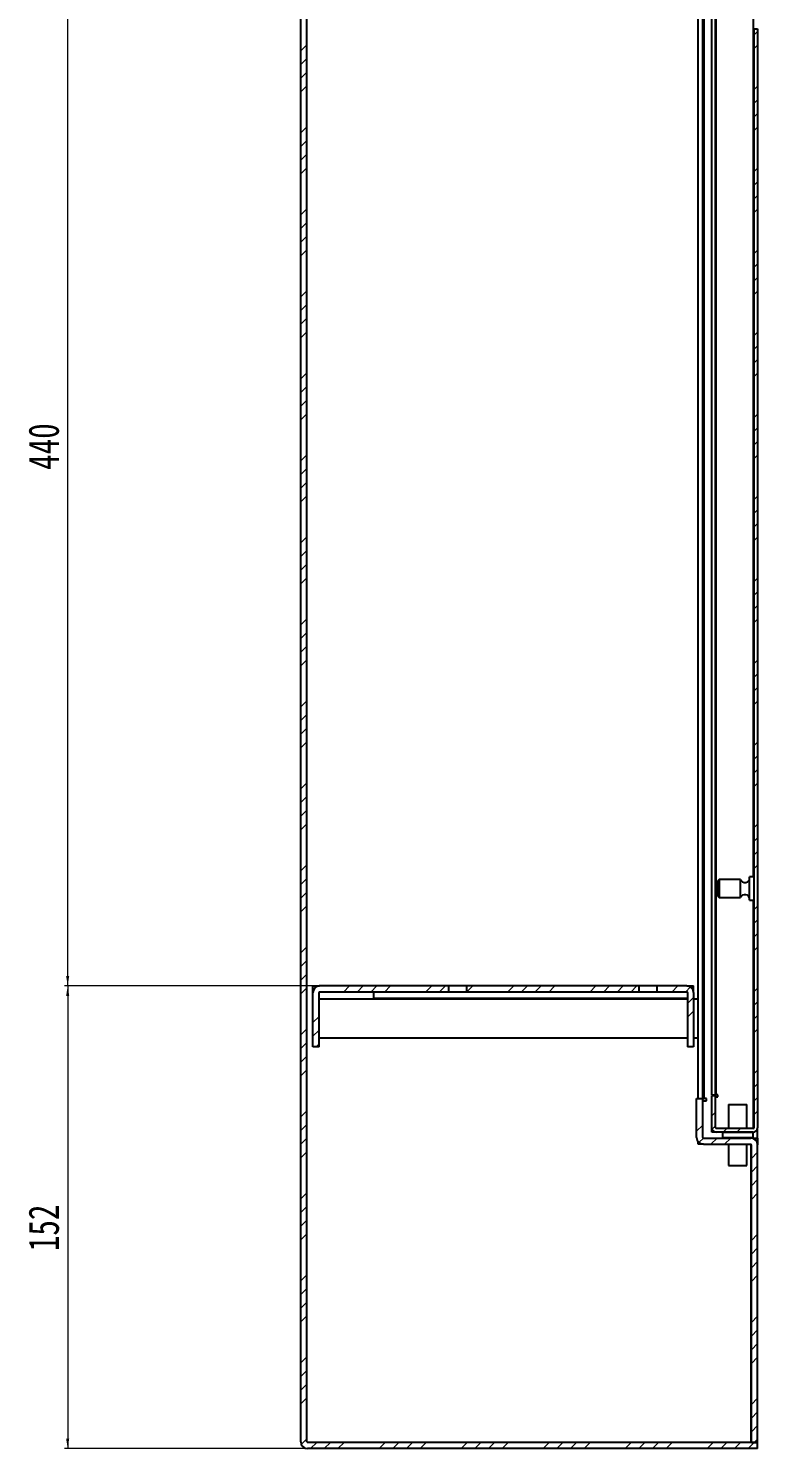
# Model space of a CAD drawing. Header units: millimetres. Extents: x -1281 to 3780, y -2005 to 2969.
# Drawn here: x 3248.2 to 3487.6, y -543.1 to -76.5 of the extents above; entities that cross this region are included whole.
import ezdxf

# ---------------------------------------------------------------- set-up
doc = ezdxf.new("R2010")
doc.units = ezdxf.units.MM
doc.styles.add('SLDTEXTSTYLE0', font='TXT', dxfattribs={"width": 0.75})
doc.dimstyles.new('SLDDIMSTYLE0', dxfattribs={"dimtxt": 10, "dimasz": 3.302, "dimexe": 0, "dimexo": 0.0625, "dimgap": 2.5, "dimtad": 1, "dimdec": 3, "dimrnd": 1e-09, "dimzin": 12, "dimdsep": 46, "dimtxsty": 'SLDTEXTSTYLE0', "dimsah": 1, "dimcen": 0.09, "dimadec": 0, "dimazin": 3, "dimtfac": 1, "dimtdec": 3, "dimtofl": 0, "dimtmove": 0, "dimatfit": 3, "dimfxl": 1, "dimfrac": 2, "dimtolj": 1, "dimtzin": 12, "dimarcsym": 0})

# ---------------------------------------------------------------- blocks, each defined once
blk = doc.blocks.new('_D_12')
at = {"color": 7, "linetype": 'Continuous', "lineweight": 18, "transparency": 16777216}
for p, q in [((3342.83, -391.08), (3260.11, -391.08)), ((3261.11, -391.08), (3261.11, -543.08)), ((3338.83, -543.08), (3260.11, -543.08))]:
    blk.add_line(p, q, dxfattribs=at)
for points in [[(3261.11, -391.08), (3260.6, -394.38), (3261.62, -394.38)], [(3261.11, -543.08), (3261.62, -539.78), (3260.6, -539.78)]]:
    blk.add_solid(points, dxfattribs=at)
at = {"color": 7, "linetype": 'Continuous', "lineweight": 18, "transparency": 16777216, "insert": (3248.22, -478.22), "char_height": 10, "attachment_point": 1, "rotation": 90, "style": 'SLDTEXTSTYLE0'}
blk.add_mtext('152', dxfattribs=at)
blk = doc.blocks.new('_D_13')
at = {"color": 7, "linetype": 'Continuous', "lineweight": 18, "transparency": 16777216}
for p, q in [((3341.83, 48.92), (3260.11, 48.92)), ((3261.11, -391.08), (3261.11, 48.92)), ((3342.83, -391.08), (3260.11, -391.08))]:
    blk.add_line(p, q, dxfattribs=at)
for points in [[(3261.11, 48.92), (3260.6, 45.62), (3261.62, 45.62)], [(3261.11, -391.08), (3261.62, -387.78), (3260.6, -387.78)]]:
    blk.add_solid(points, dxfattribs=at)
at = {"color": 7, "linetype": 'Continuous', "lineweight": 18, "transparency": 16777216, "insert": (3248.22, -221.54), "char_height": 10, "attachment_point": 1, "rotation": 90, "style": 'SLDTEXTSTYLE0'}
blk.add_mtext('440', dxfattribs=at)

msp = doc.modelspace()

# ---------------------------------------------------------------- hatches: boundary and pattern name
at = {"linetype": 'Continuous', "lineweight": 18}
h = msp.add_hatch(dxfattribs=at)
h.set_pattern_fill('ANSI34', angle=3e-322, style=0)
edge = h.paths.add_edge_path(flags=0)
edge.add_line((3339.8323, -543.078), (3487.6323, -543.078))
edge.add_line((3487.6323, -543.078), (3487.6323, -541.078))
edge.add_line((3487.6323, -541.078), (3339.8323, -541.078))
edge.add_arc((3339.8323, -540.878), 0.2, 180, 270, ccw=False)
edge.add_line((3339.6323, -540.878), (3339.6323, 341.722))
edge.add_arc((3339.8323, 341.722), 0.2, 90, 180, ccw=False)
edge.add_line((3339.8323, 341.922), (3355.4323, 341.922))
edge.add_arc((3355.4323, 344.122), 2.2, 270, 360)
edge.add_line((3357.6323, 344.122), (3357.6323, 359.122))
edge.add_line((3357.6323, 359.122), (3355.6323, 359.122))
edge.add_line((3355.6323, 359.122), (3355.6323, 344.122))
edge.add_arc((3355.4323, 344.122), 0.2, 270, 360, ccw=False)
edge.add_line((3355.4323, 343.922), (3339.8323, 343.922))
edge.add_arc((3339.8323, 341.722), 2.2, 90, 180)
edge.add_line((3337.6323, 341.722), (3337.6323, -540.878))
edge.add_arc((3339.8323, -540.878), 2.2, 180, 270)
h = msp.add_hatch(dxfattribs=at)
h.set_pattern_fill('ANSI34', angle=3e-322, style=0)
edge = h.paths.add_edge_path(flags=0)
edge.add_line((3473.8323, -427.078), (3472.6323, -427.078))
edge.add_line((3472.6323, -427.078), (3472.6323, -437.678))
edge.add_arc((3474.0323, -437.678), 1.4, 180, 270)
edge.add_line((3474.0323, -439.078), (3486.2323, -439.078))
edge.add_arc((3486.2323, -437.678), 1.4, 270, 360)
edge.add_line((3487.6323, -437.678), (3487.6323, -76.6177))
edge.add_line((3487.6323, -76.6177), (3486.4323, -76.6177))
edge.add_line((3486.4323, -76.6177), (3486.4323, -437.678))
edge.add_arc((3486.2323, -437.678), 0.2, 270, 360, ccw=False)
edge.add_line((3486.2323, -437.878), (3474.0323, -437.878))
edge.add_arc((3474.0323, -437.678), 0.2, 180, 270, ccw=False)
edge.add_line((3473.8323, -437.678), (3473.8323, -427.078))
h = msp.add_hatch(dxfattribs=at)
h.set_pattern_fill('ANSI34', style=0)
edge = h.paths.add_edge_path(flags=0)
edge.add_line((3341.6323, -411.078), (3343.6323, -411.078))
edge.add_line((3343.6323, -411.078), (3343.6323, -393.278))
edge.add_arc((3343.8323, -393.278), 0.2, 90, 180, ccw=False)
edge.add_line((3343.8323, -393.078), (3386.1323, -393.078))
edge.add_line((3386.1323, -393.078), (3386.1323, -391.078))
edge.add_line((3386.1323, -391.078), (3343.8323, -391.078))
edge.add_arc((3343.8323, -393.278), 2.2, 90, 180)
edge.add_line((3341.6323, -393.278), (3341.6323, -411.078))
h = msp.add_hatch(dxfattribs=at)
h.set_pattern_fill('ANSI34', style=0)
h.paths.add_polyline_path([(3448.6323, -393.078), (3448.6323, -391.078), (3392.1323, -391.078), (3392.1323, -393.078)], flags=0)
h = msp.add_hatch(dxfattribs=at)
h.set_pattern_fill('ANSI34', style=0)
edge = h.paths.add_edge_path(flags=0)
edge.add_line((3464.6323, -411.078), (3466.6323, -411.078))
edge.add_line((3466.6323, -411.078), (3466.6323, -393.278))
edge.add_arc((3464.4323, -393.278), 2.2, 0, 90)
edge.add_line((3464.4323, -391.078), (3454.6323, -391.078))
edge.add_line((3454.6323, -391.078), (3454.6323, -393.078))
edge.add_line((3454.6323, -393.078), (3464.4323, -393.078))
edge.add_arc((3464.4323, -393.278), 0.2, 0, 90, ccw=False)
edge.add_line((3464.6323, -393.278), (3464.6323, -411.078))
h = msp.add_hatch(dxfattribs=at)
h.set_pattern_fill('ANSI34', angle=3e-322, style=0)
edge = h.paths.add_edge_path(flags=0)
edge.add_line((3485.6323, -443.278), (3485.6323, -541.078))
edge.add_line((3485.6323, -541.078), (3487.6323, -541.078))
edge.add_line((3487.6323, -541.078), (3487.6323, -443.278))
edge.add_arc((3485.4323, -443.278), 2.2, 0, 90)
edge.add_line((3485.4323, -441.078), (3469.8323, -441.078))
edge.add_arc((3469.8323, -440.878), 0.2, 180, 270, ccw=False)
edge.add_line((3469.6323, -440.878), (3469.6323, -428.078))
edge.add_line((3469.6323, -428.078), (3467.6323, -428.078))
edge.add_line((3467.6323, -428.078), (3467.6323, -440.878))
edge.add_arc((3469.8323, -440.878), 2.2, 180, 270)
edge.add_line((3469.8323, -443.078), (3485.4323, -443.078))
edge.add_arc((3485.4323, -443.278), 0.2, 0, 90, ccw=False)

# ---------------------------------------------------------------- linework, layer by layer
at = {"color": 7, "linetype": 'Continuous'}
for p, q in [((3337.6323, -540.8781), (3337.6323, 341.722)), ((3339.6323, -540.8781), (3339.6323, 341.722)), ((3468.1323, -428.078), (3468.1323, 34.922)), ((3469.6323, -428.078), (3469.6323, 34.922)), ((3470.1323, -428.078), (3470.1323, 34.922)), ((3472.6323, -426.878), (3472.6323, 33.722)), ((3473.8323, -426.878), (3473.8323, 33.722)), ((3474.0323, -426.878), (3474.0323, 33.722)), ((3486.4323, -76.6177), (3487.6323, -76.6177)), ((3486.4323, -76.6177), (3486.4323, -437.678)), ((3487.6323, -76.6177), (3487.6323, -437.678)), ((3475.0037, -356.078), (3474.4323, -356.6495)), ((3474.4323, -361.3214), (3474.4323, -356.6495)), ((3482.0323, -356.078), (3475.0037, -356.078)), ((3475.0037, -356.078), (3475.0037, -361.8492)), ((3482.0323, -362.0781), (3482.0323, -356.078)), ((3486.4323, -355.238), (3485.0323, -355.238)), ((3485.0323, -362.918), (3485.0323, -355.238)), ((3474.4323, -361.3214), (3474.4323, -361.5066)), ((3474.4323, -361.5066), (3475.0037, -362.0781)), ((3475.0037, -361.8492), (3475.0037, -362.0781)), ((3475.0037, -362.0781), (3482.0323, -362.0781)), ((3485.0323, -362.918), (3486.4323, -362.918)), ((3341.6323, -393.078), (3341.6323, -391.078)), ((3341.6323, -391.078), (3343.8323, -391.078)), ((3386.1323, -391.078), (3343.8323, -391.078)), ((3386.1323, -391.078), (3386.1323, -393.078)), ((3392.1323, -391.078), (3386.1323, -391.078)), ((3392.1323, -393.078), (3392.1323, -391.078)), ((3448.6323, -391.078), (3392.1323, -391.078)), ((3448.6323, -391.078), (3448.6323, -393.078)), ((3454.6323, -391.078), (3448.6323, -391.078)), ((3454.6323, -393.078), (3454.6323, -391.078)), ((3464.4323, -391.078), (3454.6323, -391.078)), ((3464.4323, -391.078), (3466.6323, -391.078)), ((3466.6323, -393.078), (3466.6323, -391.078)), ((3341.6323, -393.078), (3341.6414, -393.078)), ((3341.6323, -411.078), (3341.6323, -393.2781)), ((3343.6323, -411.078), (3343.6323, -393.2781)), ((3343.6323, -395.278), (3361.6323, -395.278)), ((3386.1323, -393.078), (3343.8323, -393.078)), ((3361.6323, -395.0781), (3361.6323, -393.078)), ((3361.6323, -395.0781), (3464.6323, -395.0781)), ((3361.6323, -395.0781), (3361.6323, -395.278)), ((3392.1323, -393.078), (3386.1323, -393.078)), ((3448.6323, -393.078), (3392.1323, -393.078)), ((3454.6323, -393.078), (3448.6323, -393.078)), ((3464.4323, -393.078), (3454.6323, -393.078)), ((3464.6323, -393.2781), (3464.6323, -411.078)), ((3466.6232, -393.078), (3466.6323, -393.078)), ((3466.6323, -393.2781), (3466.6323, -411.078)), ((3466.6323, -395.278), (3468.1323, -395.278)), ((3343.6323, -408.078), (3464.6323, -408.078)), ((3466.6323, -408.078), (3468.1323, -408.078)), ((3343.6323, -411.078), (3341.6323, -411.078)), ((3466.6323, -411.078), (3464.6323, -411.078)), ((3467.6323, -428.078), (3469.6323, -428.078)), ((3467.6323, -440.878), (3467.6323, -428.078)), ((3469.6323, -440.878), (3469.6323, -428.078)), ((3469.6323, -428.078), (3470.1323, -428.078)), ((3469.6323, -428.8281), (3470.8823, -428.8281)), ((3470.8823, -428.078), (3470.1323, -428.078)), ((3470.8823, -428.8281), (3470.8823, -428.078)), ((3472.6323, -426.878), (3473.8323, -426.878)), ((3472.6323, -437.678), (3472.6323, -427.0781)), ((3472.6323, -427.0781), (3473.8323, -427.0781)), ((3473.8323, -426.878), (3474.0323, -426.878)), ((3473.8323, -437.678), (3473.8323, -427.0781)), ((3473.8323, -427.478), (3474.6323, -427.478)), ((3474.6323, -426.878), (3474.0323, -426.878)), ((3474.6323, -427.478), (3474.6323, -426.878)), ((3478.1323, -430.078), (3478.1323, -437.878)), ((3478.1323, -430.078), (3484.1323, -430.078)), ((3484.1323, -437.878), (3484.1323, -430.078)), ((3472.6323, -439.078), (3472.6323, -437.678)), ((3486.2323, -437.878), (3474.0323, -437.878)), ((3486.4323, -437.678), (3486.2323, -437.678)), ((3486.2323, -437.678), (3486.2323, -437.878)), ((3487.6323, -441.0781), (3487.6323, -437.678)), ((3468.1323, -443.078), (3468.1323, -442.2744)), ((3469.8323, -443.078), (3468.1323, -443.078)), ((3469.8323, -441.0781), (3485.4323, -441.0781)), ((3469.8323, -443.078), (3485.4323, -443.078)), ((3474.0323, -439.078), (3472.6323, -439.078)), ((3486.2323, -439.078), (3474.0323, -439.078)), ((3476.3323, -439.078), (3476.1323, -439.2781)), ((3476.1323, -439.2781), (3476.1323, -440.878)), ((3486.1323, -439.2781), (3476.1323, -439.2781)), ((3476.1323, -440.878), (3476.3323, -441.0781)), ((3476.1323, -440.878), (3486.1323, -440.878)), ((3478.1323, -443.078), (3478.1323, -450.0781)), ((3484.1323, -450.0781), (3484.1323, -443.078)), ((3485.9323, -441.0781), (3485.4323, -441.0781)), ((3485.6323, -441.0781), (3485.6323, -441.0871)), ((3486.1323, -439.2781), (3485.9323, -439.078)), ((3485.9323, -441.0781), (3486.1323, -440.878)), ((3485.9323, -441.0781), (3487.6323, -441.0781)), ((3486.1323, -440.878), (3486.1323, -439.2781)), ((3487.6323, -441.0781), (3487.6323, -443.278)), ((3485.6323, -541.078), (3485.6323, -443.278)), ((3487.6323, -541.078), (3487.6323, -443.278)), ((3478.1323, -450.0781), (3484.1323, -450.0781)), ((3487.6323, -541.078), (3339.8323, -541.078)), ((3485.6323, -541.078), (3487.6323, -541.078)), ((3487.6323, -543.0781), (3487.6323, -541.078)), ((3487.6323, -543.0781), (3339.8323, -543.0781))]:
    msp.add_line(p, q, dxfattribs=at)
at = {"color": 8, "linetype": 'Continuous'}
for p, q in [((3486.2323, 44.522), (3486.2323, -355.238)), ((3486.2323, -362.918), (3486.2323, -437.678)), ((3361.6323, -395.278), (3464.6323, -395.278)), ((3485.4323, -443.078), (3485.4323, -541.078))]:
    msp.add_line(p, q, dxfattribs=at)
at = {"color": 7, "linetype": 'Continuous'}
for centre, radius, start, end in [((3483.4818, -355.5275), 1.5505, 200.796572, 0), ((3483.4818, -362.6285), 1.5505, 0, 159.203428), ((3343.8323, -393.278), 2.2, 90, 180), ((3464.4323, -393.278), 2.2, 0, 90), ((3343.8323, -393.278), 0.2, 90, 180), ((3464.4323, -393.278), 0.2, 0, 90), ((3474.0323, -437.678), 1.4, 180, 270), ((3474.0323, -437.678), 0.2, 180, 270), ((3486.2323, -437.678), 0.2, 270, 0), ((3486.2323, -437.678), 1.4, 270, 0), ((3469.8323, -440.878), 2.2, 180, 270), ((3469.8323, -440.878), 0.2, 180, 270), ((3485.4323, -443.278), 2.2, 0, 90), ((3485.4323, -443.278), 0.2, 0, 90), ((3339.8323, -540.878), 2.2, 180, 270), ((3339.8323, -540.878), 0.2, 180, 270)]:
    msp.add_arc(centre, radius, start, end, dxfattribs=at)

# ---------------------------------------------------------------- dimensions: what is measured, and where the dimension line sits
at = {"color": 7, "linetype": 'Continuous', "lineweight": 18}
for base, p2, picture, middle in [((3261.112, 48.922), (3342.8323, 48.922), '_D_13', (3261.112, -210.4571)), ((3261.112, -543.078), (3339.8323, -543.078), '_D_12', (3261.112, -467.1373))]:
    dim = msp.add_linear_dim(base=base, p1=(3343.8323, -391.078), p2=p2, angle=90, dimstyle='SLDDIMSTYLE0', dxfattribs=at)
    dim.commit()
    dim.dimension.update_dxf_attribs({"geometry": picture, "text_midpoint": middle, "dimtype": 160})

doc.saveas('drawing.dxf')
